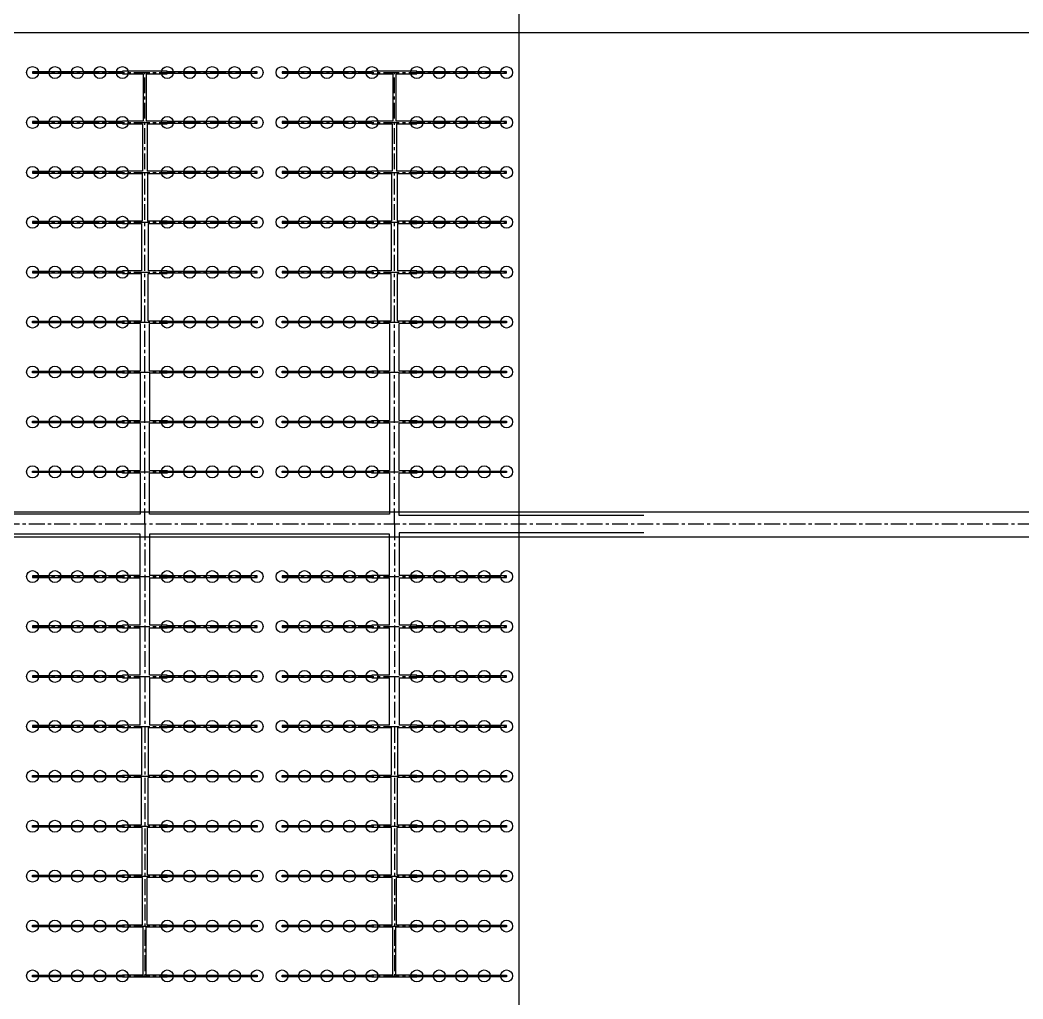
# Model space of a CAD drawing. Header units: millimetres. Extents: x -299291 to 688124, y -407813 to 623474.
# Drawn here: x 231459 to 251554, y 177267 to 196878 of the extents above; entities that cross this region are included whole.
import ezdxf

# ---------------------------------------------------------------- set-up
doc = ezdxf.new("R2010")
doc.units = ezdxf.units.MM
doc.linetypes.add('CENTER', pattern=[50.8, 31.75, -6.35, 6.35, -6.35])
doc.layers.add('轴线', color=6, linetype='CENTER')

msp = doc.modelspace()

# ---------------------------------------------------------------- linework, layer by layer
at = {"color": 2, "ltscale": 10}
msp.add_line((241459.037, 162724.406), (241459.037, 253434.406), dxfattribs=at)
at = {"lineweight": -3, "ltscale": 100}
for p, q in [((186459.037, 196628.406), (266459.037, 196628.406)), ((186459.037, 187027.406), (266459.037, 187027.406)), ((186459.037, 186527.406), (266459.037, 186527.406))]:
    msp.add_line(p, q, dxfattribs=at)
at = {"ltscale": 10}
for p, q in [((231709.037, 195843.406), (231709.037, 195811.406)), ((233509.037, 195843.406), (231709.037, 195843.406)), ((231709.037, 195811.406), (233509.037, 195811.406)), ((234409.037, 195852.406), (233509.037, 195852.406)), ((233509.037, 195852.406), (233509.037, 195843.406)), ((233509.037, 195811.406), (233509.037, 195802.406)), ((233509.037, 195802.406), (233929.037, 195802.406)), ((233929.037, 195802.406), (233929.037, 194852.406)), ((233989.037, 195802.406), (234409.037, 195802.406)), ((233989.037, 195802.406), (233989.037, 194852.406)), ((234409.037, 195843.406), (234409.037, 195852.406)), ((236209.037, 195843.406), (234409.037, 195843.406)), ((234409.037, 195802.406), (234409.037, 195811.406)), ((234409.037, 195811.406), (236209.037, 195811.406)), ((236209.037, 195811.406), (236209.037, 195843.406)), ((236709.037, 195843.406), (236709.037, 195811.406)), ((238509.037, 195843.406), (236709.037, 195843.406)), ((236709.037, 195811.406), (238509.037, 195811.406)), ((239409.037, 195852.406), (238509.037, 195852.406)), ((238509.037, 195852.406), (238509.037, 195843.406)), ((238509.037, 195811.406), (238509.037, 195802.406)), ((238509.037, 195802.406), (238929.037, 195802.406)), ((238929.037, 195802.406), (238929.037, 194852.406)), ((238989.037, 195802.406), (239409.037, 195802.406)), ((238989.037, 195802.406), (238989.037, 194852.406)), ((239409.037, 195843.406), (239409.037, 195852.406)), ((241209.037, 195843.406), (239409.037, 195843.406)), ((239409.037, 195802.406), (239409.037, 195811.406)), ((239409.037, 195811.406), (241209.037, 195811.406)), ((241209.037, 195811.406), (241209.037, 195843.406)), ((231709.037, 194843.406), (231709.037, 194811.406)), ((233509.037, 194843.406), (231709.037, 194843.406)), ((231709.037, 194811.406), (233509.037, 194811.406)), ((233929.037, 194852.406), (233509.037, 194852.406)), ((233509.037, 194852.406), (233509.037, 194843.406)), ((233509.037, 194811.406), (233509.037, 194802.406)), ((233509.037, 194802.406), (233914.037, 194802.406)), ((233914.037, 194802.406), (233914.037, 193852.406)), ((234409.037, 194852.406), (233989.037, 194852.406)), ((234004.037, 194802.406), (234409.037, 194802.406)), ((234004.037, 194802.406), (234004.037, 193852.406)), ((234409.037, 194843.406), (234409.037, 194852.406)), ((236209.037, 194843.406), (234409.037, 194843.406)), ((234409.037, 194802.406), (234409.037, 194811.406)), ((234409.037, 194811.406), (236209.037, 194811.406)), ((236209.037, 194811.406), (236209.037, 194843.406)), ((236709.037, 194843.406), (236709.037, 194811.406)), ((238509.037, 194843.406), (236709.037, 194843.406)), ((236709.037, 194811.406), (238509.037, 194811.406)), ((238929.037, 194852.406), (238509.037, 194852.406)), ((238509.037, 194852.406), (238509.037, 194843.406)), ((238509.037, 194811.406), (238509.037, 194802.406)), ((238509.037, 194802.406), (238914.037, 194802.406)), ((238914.037, 194802.406), (238914.037, 193852.406)), ((239409.037, 194852.406), (238989.037, 194852.406)), ((239004.037, 194802.406), (239409.037, 194802.406)), ((239004.037, 194802.406), (239004.037, 193852.406)), ((239409.037, 194843.406), (239409.037, 194852.406)), ((241209.037, 194843.406), (239409.037, 194843.406)), ((239409.037, 194802.406), (239409.037, 194811.406)), ((239409.037, 194811.406), (241209.037, 194811.406)), ((241209.037, 194811.406), (241209.037, 194843.406)), ((231709.037, 193843.406), (231709.037, 193811.406)), ((233509.037, 193843.406), (231709.037, 193843.406)), ((231709.037, 193811.406), (233509.037, 193811.406)), ((233914.037, 193852.406), (233509.037, 193852.406)), ((233509.037, 193852.406), (233509.037, 193843.406)), ((233509.037, 193811.406), (233509.037, 193802.406)), ((233509.037, 193802.406), (233904.037, 193802.406)), ((233904.037, 193802.406), (233904.037, 192852.406)), ((234409.037, 193852.406), (234004.037, 193852.406)), ((234014.037, 193802.406), (234409.037, 193802.406)), ((234014.037, 193802.406), (234014.037, 192852.406)), ((234409.037, 193843.406), (234409.037, 193852.406)), ((236209.037, 193843.406), (234409.037, 193843.406)), ((234409.037, 193802.406), (234409.037, 193811.406)), ((234409.037, 193811.406), (236209.037, 193811.406)), ((236209.037, 193811.406), (236209.037, 193843.406)), ((236709.037, 193843.406), (236709.037, 193811.406)), ((238509.037, 193843.406), (236709.037, 193843.406)), ((236709.037, 193811.406), (238509.037, 193811.406)), ((238914.037, 193852.406), (238509.037, 193852.406)), ((238509.037, 193852.406), (238509.037, 193843.406)), ((238509.037, 193811.406), (238509.037, 193802.406)), ((238509.037, 193802.406), (238904.037, 193802.406)), ((238904.037, 193802.406), (238904.037, 192852.406)), ((239409.037, 193852.406), (239004.037, 193852.406)), ((239014.037, 193802.406), (239409.037, 193802.406)), ((239014.037, 193802.406), (239014.037, 192852.406)), ((239409.037, 193843.406), (239409.037, 193852.406)), ((241209.037, 193843.406), (239409.037, 193843.406)), ((239409.037, 193802.406), (239409.037, 193811.406)), ((239409.037, 193811.406), (241209.037, 193811.406)), ((241209.037, 193811.406), (241209.037, 193843.406)), ((231709.037, 192843.406), (231709.037, 192811.406)), ((233509.037, 192843.406), (231709.037, 192843.406)), ((231709.037, 192811.406), (233509.037, 192811.406)), ((233904.037, 192852.406), (233509.037, 192852.406)), ((233509.037, 192852.406), (233509.037, 192843.406)), ((233509.037, 192811.406), (233509.037, 192802.406)), ((233509.037, 192802.406), (233894.037, 192802.406)), ((233894.037, 192802.406), (233894.037, 191852.406)), ((234409.037, 192852.406), (234014.037, 192852.406)), ((234024.037, 192802.406), (234409.037, 192802.406)), ((234024.037, 192802.406), (234024.037, 191852.406)), ((234409.037, 192843.406), (234409.037, 192852.406)), ((236209.037, 192843.406), (234409.037, 192843.406)), ((234409.037, 192802.406), (234409.037, 192811.406)), ((234409.037, 192811.406), (236209.037, 192811.406)), ((236209.037, 192811.406), (236209.037, 192843.406)), ((236709.037, 192843.406), (236709.037, 192811.406)), ((238509.037, 192843.406), (236709.037, 192843.406)), ((236709.037, 192811.406), (238509.037, 192811.406)), ((238904.037, 192852.406), (238509.037, 192852.406)), ((238509.037, 192852.406), (238509.037, 192843.406)), ((238509.037, 192811.406), (238509.037, 192802.406)), ((238509.037, 192802.406), (238894.037, 192802.406)), ((238894.037, 192802.406), (238894.037, 191852.406)), ((239409.037, 192852.406), (239014.037, 192852.406)), ((239024.037, 192802.406), (239409.037, 192802.406)), ((239024.037, 192802.406), (239024.037, 191852.406)), ((239409.037, 192843.406), (239409.037, 192852.406)), ((241209.037, 192843.406), (239409.037, 192843.406)), ((239409.037, 192802.406), (239409.037, 192811.406)), ((239409.037, 192811.406), (241209.037, 192811.406)), ((241209.037, 192811.406), (241209.037, 192843.406)), ((231709.037, 191843.406), (231709.037, 191811.406)), ((233509.037, 191843.406), (231709.037, 191843.406)), ((231709.037, 191811.406), (233509.037, 191811.406)), ((233894.037, 191852.406), (233509.037, 191852.406)), ((233509.037, 191852.406), (233509.037, 191843.406)), ((233509.037, 191811.406), (233509.037, 191802.406)), ((233509.037, 191802.406), (233894.037, 191802.406)), ((233894.037, 190852.406), (233894.037, 191802.406)), ((234409.037, 191852.406), (234024.037, 191852.406)), ((234024.037, 191802.406), (234409.037, 191802.406)), ((234024.037, 190852.406), (234024.037, 191802.406)), ((234409.037, 191843.406), (234409.037, 191852.406)), ((236209.037, 191843.406), (234409.037, 191843.406)), ((234409.037, 191802.406), (234409.037, 191811.406)), ((234409.037, 191811.406), (236209.037, 191811.406)), ((236209.037, 191811.406), (236209.037, 191843.406)), ((236709.037, 191843.406), (236709.037, 191811.406)), ((238509.037, 191843.406), (236709.037, 191843.406)), ((236709.037, 191811.406), (238509.037, 191811.406)), ((238894.037, 191852.406), (238509.037, 191852.406)), ((238509.037, 191852.406), (238509.037, 191843.406)), ((238509.037, 191811.406), (238509.037, 191802.406)), ((238509.037, 191802.406), (238894.037, 191802.406)), ((238894.037, 190852.406), (238894.037, 191802.406)), ((239409.037, 191852.406), (239024.037, 191852.406)), ((239024.037, 191802.406), (239409.037, 191802.406)), ((239024.037, 190852.406), (239024.037, 191802.406)), ((239409.037, 191843.406), (239409.037, 191852.406)), ((241209.037, 191843.406), (239409.037, 191843.406)), ((239409.037, 191802.406), (239409.037, 191811.406)), ((239409.037, 191811.406), (241209.037, 191811.406)), ((241209.037, 191811.406), (241209.037, 191843.406)), ((231709.037, 190811.406), (231709.037, 190843.406)), ((231709.037, 190843.406), (233509.037, 190843.406)), ((233509.037, 190811.406), (231709.037, 190811.406)), ((233509.037, 190843.406), (233509.037, 190852.406)), ((233509.037, 190852.406), (233894.037, 190852.406)), ((233509.037, 190802.406), (233509.037, 190811.406)), ((233864.037, 190802.406), (233509.037, 190802.406)), ((233864.037, 190802.406), (233864.037, 189852.406)), ((234024.037, 190852.406), (234409.037, 190852.406)), ((234409.037, 190802.406), (234054.037, 190802.406)), ((234054.037, 189852.406), (234054.037, 190802.406)), ((234409.037, 190852.406), (234409.037, 190843.406)), ((234409.037, 190843.406), (236209.037, 190843.406)), ((236209.037, 190811.406), (234409.037, 190811.406)), ((234409.037, 190811.406), (234409.037, 190802.406)), ((236209.037, 190843.406), (236209.037, 190811.406)), ((236709.037, 190811.406), (236709.037, 190843.406)), ((236709.037, 190843.406), (238509.037, 190843.406)), ((238509.037, 190811.406), (236709.037, 190811.406)), ((238509.037, 190843.406), (238509.037, 190852.406)), ((238509.037, 190852.406), (238894.037, 190852.406)), ((238509.037, 190802.406), (238509.037, 190811.406)), ((238864.037, 190802.406), (238509.037, 190802.406)), ((238864.037, 190802.406), (238864.037, 189852.406)), ((239024.037, 190852.406), (239409.037, 190852.406)), ((239409.037, 190802.406), (239054.037, 190802.406)), ((239054.037, 189852.406), (239054.037, 190802.406)), ((239409.037, 190852.406), (239409.037, 190843.406)), ((239409.037, 190843.406), (241209.037, 190843.406)), ((241209.037, 190811.406), (239409.037, 190811.406)), ((239409.037, 190811.406), (239409.037, 190802.406)), ((241209.037, 190843.406), (241209.037, 190811.406)), ((231709.037, 189811.406), (231709.037, 189843.406)), ((231709.037, 189843.406), (233509.037, 189843.406)), ((233509.037, 189811.406), (231709.037, 189811.406)), ((233509.037, 189843.406), (233509.037, 189852.406)), ((233509.037, 189852.406), (233864.037, 189852.406)), ((233509.037, 189802.406), (233509.037, 189811.406)), ((233864.037, 189802.406), (233509.037, 189802.406)), ((233864.037, 189802.406), (233864.037, 188852.406)), ((234054.037, 189852.406), (234409.037, 189852.406)), ((234409.037, 189802.406), (234054.037, 189802.406)), ((234054.037, 189802.406), (234054.037, 188852.406)), ((234409.037, 189852.406), (234409.037, 189843.406)), ((234409.037, 189843.406), (236209.037, 189843.406)), ((236209.037, 189811.406), (234409.037, 189811.406)), ((234409.037, 189811.406), (234409.037, 189802.406)), ((236209.037, 189843.406), (236209.037, 189811.406)), ((236709.037, 189811.406), (236709.037, 189843.406)), ((236709.037, 189843.406), (238509.037, 189843.406)), ((238509.037, 189811.406), (236709.037, 189811.406)), ((238509.037, 189843.406), (238509.037, 189852.406)), ((238509.037, 189852.406), (238864.037, 189852.406)), ((238509.037, 189802.406), (238509.037, 189811.406)), ((238864.037, 189802.406), (238509.037, 189802.406)), ((238864.037, 189802.406), (238864.037, 188852.406)), ((239054.037, 189852.406), (239409.037, 189852.406)), ((239409.037, 189802.406), (239054.037, 189802.406)), ((239054.037, 188852.406), (239054.037, 189802.406)), ((239409.037, 189852.406), (239409.037, 189843.406)), ((239409.037, 189843.406), (241209.037, 189843.406)), ((241209.037, 189811.406), (239409.037, 189811.406)), ((239409.037, 189811.406), (239409.037, 189802.406)), ((241209.037, 189843.406), (241209.037, 189811.406)), ((231709.037, 188811.406), (231709.037, 188843.406)), ((231709.037, 188843.406), (233509.037, 188843.406)), ((233509.037, 188811.406), (231709.037, 188811.406)), ((233509.037, 188843.406), (233509.037, 188852.406)), ((233509.037, 188852.406), (233864.037, 188852.406)), ((233509.037, 188802.406), (233509.037, 188811.406)), ((233864.037, 188802.406), (233509.037, 188802.406)), ((233864.037, 188802.406), (233864.037, 187852.406)), ((234054.037, 188852.406), (234409.037, 188852.406)), ((234409.037, 188802.406), (234054.037, 188802.406)), ((234054.037, 187852.406), (234054.037, 188802.406)), ((234409.037, 188852.406), (234409.037, 188843.406)), ((234409.037, 188843.406), (236209.037, 188843.406)), ((236209.037, 188811.406), (234409.037, 188811.406)), ((234409.037, 188811.406), (234409.037, 188802.406)), ((236209.037, 188843.406), (236209.037, 188811.406)), ((236709.037, 188811.406), (236709.037, 188843.406)), ((236709.037, 188843.406), (238509.037, 188843.406)), ((238509.037, 188811.406), (236709.037, 188811.406)), ((238509.037, 188843.406), (238509.037, 188852.406)), ((238509.037, 188852.406), (238864.037, 188852.406)), ((238509.037, 188802.406), (238509.037, 188811.406)), ((238864.037, 188802.406), (238509.037, 188802.406)), ((238864.037, 188802.406), (238864.037, 187852.406)), ((239054.037, 188852.406), (239409.037, 188852.406)), ((239409.037, 188802.406), (239054.037, 188802.406)), ((239054.037, 187852.406), (239054.037, 188802.406)), ((239409.037, 188852.406), (239409.037, 188843.406)), ((239409.037, 188843.406), (241209.037, 188843.406)), ((241209.037, 188811.406), (239409.037, 188811.406)), ((239409.037, 188811.406), (239409.037, 188802.406)), ((241209.037, 188843.406), (241209.037, 188811.406)), ((231709.037, 187811.406), (231709.037, 187843.406)), ((231709.037, 187843.406), (233509.037, 187843.406)), ((233509.037, 187811.406), (231709.037, 187811.406)), ((233509.037, 187843.406), (233509.037, 187852.406)), ((233509.037, 187852.406), (233864.037, 187852.406)), ((233509.037, 187802.406), (233509.037, 187811.406)), ((233864.037, 187802.406), (233509.037, 187802.406)), ((233864.037, 187802.406), (233864.037, 186977.406)), ((234054.037, 187852.406), (234409.037, 187852.406)), ((234409.037, 187802.406), (234054.037, 187802.406)), ((234054.037, 186977.406), (234054.037, 187802.406)), ((234409.037, 187852.406), (234409.037, 187843.406)), ((234409.037, 187843.406), (236209.037, 187843.406)), ((236209.037, 187811.406), (234409.037, 187811.406)), ((234409.037, 187811.406), (234409.037, 187802.406)), ((236209.037, 187843.406), (236209.037, 187811.406)), ((236709.037, 187811.406), (236709.037, 187843.406)), ((236709.037, 187843.406), (238509.037, 187843.406)), ((238509.037, 187811.406), (236709.037, 187811.406)), ((238509.037, 187843.406), (238509.037, 187852.406)), ((238509.037, 187852.406), (238864.037, 187852.406)), ((238509.037, 187802.406), (238509.037, 187811.406)), ((238864.037, 187802.406), (238509.037, 187802.406)), ((238864.037, 187802.406), (238864.037, 186977.406)), ((239054.037, 187852.406), (239409.037, 187852.406)), ((239409.037, 187802.406), (239054.037, 187802.406)), ((239054.037, 186952.406), (239054.037, 187802.406)), ((239409.037, 187852.406), (239409.037, 187843.406)), ((239409.037, 187843.406), (241209.037, 187843.406)), ((241209.037, 187811.406), (239409.037, 187811.406)), ((239409.037, 187811.406), (239409.037, 187802.406)), ((241209.037, 187843.406), (241209.037, 187811.406)), ((233864.037, 186977.406), (229054.037, 186977.406)), ((238864.037, 186977.406), (234054.037, 186977.406)), ((243959.037, 186952.406), (239054.037, 186952.406)), ((233864.037, 186577.406), (229054.037, 186577.406)), ((233864.037, 185752.406), (233864.037, 186577.406)), ((234054.037, 186577.406), (234054.037, 185752.406)), ((238864.037, 186577.406), (234054.037, 186577.406)), ((238864.037, 185752.406), (238864.037, 186577.406)), ((239054.037, 186602.406), (239054.037, 185752.406)), ((243959.037, 186602.406), (239054.037, 186602.406)), ((231709.037, 185743.406), (231709.037, 185711.406)), ((233509.037, 185743.406), (231709.037, 185743.406)), ((231709.037, 185711.406), (233509.037, 185711.406)), ((233864.037, 185752.406), (233509.037, 185752.406)), ((233509.037, 185752.406), (233509.037, 185743.406)), ((233509.037, 185711.406), (233509.037, 185702.406)), ((233509.037, 185702.406), (233864.037, 185702.406)), ((233864.037, 184752.406), (233864.037, 185702.406)), ((234409.037, 185752.406), (234054.037, 185752.406)), ((234054.037, 185702.406), (234409.037, 185702.406)), ((234054.037, 185702.406), (234054.037, 184752.406)), ((234409.037, 185743.406), (234409.037, 185752.406)), ((236209.037, 185743.406), (234409.037, 185743.406)), ((234409.037, 185702.406), (234409.037, 185711.406)), ((234409.037, 185711.406), (236209.037, 185711.406)), ((236209.037, 185711.406), (236209.037, 185743.406)), ((236709.037, 185743.406), (236709.037, 185711.406)), ((238509.037, 185743.406), (236709.037, 185743.406)), ((236709.037, 185711.406), (238509.037, 185711.406)), ((238864.037, 185752.406), (238509.037, 185752.406)), ((238509.037, 185752.406), (238509.037, 185743.406)), ((238509.037, 185711.406), (238509.037, 185702.406)), ((238509.037, 185702.406), (238864.037, 185702.406)), ((238864.037, 184752.406), (238864.037, 185702.406)), ((239409.037, 185752.406), (239054.037, 185752.406)), ((239054.037, 185702.406), (239409.037, 185702.406)), ((239054.037, 185702.406), (239054.037, 184752.406)), ((239409.037, 185743.406), (239409.037, 185752.406)), ((241209.037, 185743.406), (239409.037, 185743.406)), ((239409.037, 185702.406), (239409.037, 185711.406)), ((239409.037, 185711.406), (241209.037, 185711.406)), ((241209.037, 185711.406), (241209.037, 185743.406)), ((231709.037, 184743.406), (231709.037, 184711.406)), ((233509.037, 184743.406), (231709.037, 184743.406)), ((231709.037, 184711.406), (233509.037, 184711.406)), ((233864.037, 184752.406), (233509.037, 184752.406)), ((233509.037, 184752.406), (233509.037, 184743.406)), ((233509.037, 184711.406), (233509.037, 184702.406)), ((233509.037, 184702.406), (233864.037, 184702.406)), ((233864.037, 183752.406), (233864.037, 184702.406)), ((234409.037, 184752.406), (234054.037, 184752.406)), ((234054.037, 184702.406), (234409.037, 184702.406)), ((234054.037, 183752.406), (234054.037, 184702.406)), ((234409.037, 184743.406), (234409.037, 184752.406)), ((236209.037, 184743.406), (234409.037, 184743.406)), ((234409.037, 184702.406), (234409.037, 184711.406)), ((234409.037, 184711.406), (236209.037, 184711.406)), ((236209.037, 184711.406), (236209.037, 184743.406)), ((236709.037, 184743.406), (236709.037, 184711.406)), ((238509.037, 184743.406), (236709.037, 184743.406)), ((236709.037, 184711.406), (238509.037, 184711.406)), ((238864.037, 184752.406), (238509.037, 184752.406)), ((238509.037, 184752.406), (238509.037, 184743.406)), ((238509.037, 184711.406), (238509.037, 184702.406)), ((238509.037, 184702.406), (238864.037, 184702.406)), ((238864.037, 183752.406), (238864.037, 184702.406)), ((239409.037, 184752.406), (239054.037, 184752.406)), ((239054.037, 184702.406), (239409.037, 184702.406)), ((239054.037, 184702.406), (239054.037, 183752.406)), ((239409.037, 184743.406), (239409.037, 184752.406)), ((241209.037, 184743.406), (239409.037, 184743.406)), ((239409.037, 184702.406), (239409.037, 184711.406)), ((239409.037, 184711.406), (241209.037, 184711.406)), ((241209.037, 184711.406), (241209.037, 184743.406)), ((231709.037, 183743.406), (231709.037, 183711.406)), ((233509.037, 183743.406), (231709.037, 183743.406)), ((231709.037, 183711.406), (233509.037, 183711.406)), ((233864.037, 183752.406), (233509.037, 183752.406)), ((233509.037, 183752.406), (233509.037, 183743.406)), ((233509.037, 183711.406), (233509.037, 183702.406)), ((233509.037, 183702.406), (233864.037, 183702.406)), ((233864.037, 182752.406), (233864.037, 183702.406)), ((234409.037, 183752.406), (234054.037, 183752.406)), ((234054.037, 183702.406), (234409.037, 183702.406)), ((234054.037, 183702.406), (234054.037, 182752.406)), ((234409.037, 183743.406), (234409.037, 183752.406)), ((236209.037, 183743.406), (234409.037, 183743.406)), ((234409.037, 183702.406), (234409.037, 183711.406)), ((234409.037, 183711.406), (236209.037, 183711.406)), ((236209.037, 183711.406), (236209.037, 183743.406)), ((236709.037, 183743.406), (236709.037, 183711.406)), ((238509.037, 183743.406), (236709.037, 183743.406)), ((236709.037, 183711.406), (238509.037, 183711.406)), ((238864.037, 183752.406), (238509.037, 183752.406)), ((238509.037, 183752.406), (238509.037, 183743.406)), ((238509.037, 183711.406), (238509.037, 183702.406)), ((238509.037, 183702.406), (238864.037, 183702.406)), ((238864.037, 182752.406), (238864.037, 183702.406)), ((239409.037, 183752.406), (239054.037, 183752.406)), ((239054.037, 183702.406), (239409.037, 183702.406)), ((239054.037, 183702.406), (239054.037, 182752.406)), ((239409.037, 183743.406), (239409.037, 183752.406)), ((241209.037, 183743.406), (239409.037, 183743.406)), ((239409.037, 183702.406), (239409.037, 183711.406)), ((239409.037, 183711.406), (241209.037, 183711.406)), ((241209.037, 183711.406), (241209.037, 183743.406)), ((231709.037, 182743.406), (231709.037, 182711.406)), ((233509.037, 182743.406), (231709.037, 182743.406)), ((231709.037, 182711.406), (233509.037, 182711.406)), ((233864.037, 182752.406), (233509.037, 182752.406)), ((233509.037, 182752.406), (233509.037, 182743.406)), ((233509.037, 182711.406), (233509.037, 182702.406)), ((233509.037, 182702.406), (233894.037, 182702.406)), ((233894.037, 182702.406), (233894.037, 181752.406)), ((234024.037, 182702.406), (234409.037, 182702.406)), ((234024.037, 182702.406), (234024.037, 181752.406)), ((234409.037, 182752.406), (234054.037, 182752.406)), ((234409.037, 182743.406), (234409.037, 182752.406)), ((236209.037, 182743.406), (234409.037, 182743.406)), ((234409.037, 182702.406), (234409.037, 182711.406)), ((234409.037, 182711.406), (236209.037, 182711.406)), ((236209.037, 182711.406), (236209.037, 182743.406)), ((236709.037, 182743.406), (236709.037, 182711.406)), ((238509.037, 182743.406), (236709.037, 182743.406)), ((236709.037, 182711.406), (238509.037, 182711.406)), ((238864.037, 182752.406), (238509.037, 182752.406)), ((238509.037, 182752.406), (238509.037, 182743.406)), ((238509.037, 182711.406), (238509.037, 182702.406)), ((238509.037, 182702.406), (238894.037, 182702.406)), ((238894.037, 182702.406), (238894.037, 181752.406)), ((239024.037, 182702.406), (239409.037, 182702.406)), ((239024.037, 182702.406), (239024.037, 181752.406)), ((239409.037, 182752.406), (239054.037, 182752.406)), ((239409.037, 182743.406), (239409.037, 182752.406)), ((241209.037, 182743.406), (239409.037, 182743.406)), ((239409.037, 182702.406), (239409.037, 182711.406)), ((239409.037, 182711.406), (241209.037, 182711.406)), ((241209.037, 182711.406), (241209.037, 182743.406)), ((231709.037, 181711.406), (231709.037, 181743.406)), ((231709.037, 181743.406), (233509.037, 181743.406)), ((233509.037, 181711.406), (231709.037, 181711.406)), ((233509.037, 181743.406), (233509.037, 181752.406)), ((233509.037, 181752.406), (233894.037, 181752.406)), ((233509.037, 181702.406), (233509.037, 181711.406)), ((233894.037, 181702.406), (233509.037, 181702.406)), ((233894.037, 180752.406), (233894.037, 181702.406)), ((234024.037, 181752.406), (234409.037, 181752.406)), ((234409.037, 181702.406), (234024.037, 181702.406)), ((234024.037, 180752.406), (234024.037, 181702.406)), ((234409.037, 181752.406), (234409.037, 181743.406)), ((234409.037, 181743.406), (236209.037, 181743.406)), ((236209.037, 181711.406), (234409.037, 181711.406)), ((234409.037, 181711.406), (234409.037, 181702.406)), ((236209.037, 181743.406), (236209.037, 181711.406)), ((236709.037, 181711.406), (236709.037, 181743.406)), ((236709.037, 181743.406), (238509.037, 181743.406)), ((238509.037, 181711.406), (236709.037, 181711.406)), ((238509.037, 181743.406), (238509.037, 181752.406)), ((238509.037, 181752.406), (238894.037, 181752.406)), ((238509.037, 181702.406), (238509.037, 181711.406)), ((238894.037, 181702.406), (238509.037, 181702.406)), ((238894.037, 180752.406), (238894.037, 181702.406)), ((239024.037, 181752.406), (239409.037, 181752.406)), ((239409.037, 181702.406), (239024.037, 181702.406)), ((239024.037, 180752.406), (239024.037, 181702.406)), ((239409.037, 181752.406), (239409.037, 181743.406)), ((239409.037, 181743.406), (241209.037, 181743.406)), ((241209.037, 181711.406), (239409.037, 181711.406)), ((239409.037, 181711.406), (239409.037, 181702.406)), ((241209.037, 181743.406), (241209.037, 181711.406)), ((231709.037, 180711.406), (231709.037, 180743.406)), ((231709.037, 180743.406), (233509.037, 180743.406)), ((233509.037, 180711.406), (231709.037, 180711.406)), ((233509.037, 180743.406), (233509.037, 180752.406)), ((233509.037, 180752.406), (233894.037, 180752.406)), ((233509.037, 180702.406), (233509.037, 180711.406)), ((233904.037, 180702.406), (233509.037, 180702.406)), ((233904.037, 179752.406), (233904.037, 180702.406)), ((234409.037, 180702.406), (234014.037, 180702.406)), ((234014.037, 179752.406), (234014.037, 180702.406)), ((234024.037, 180752.406), (234409.037, 180752.406)), ((234409.037, 180752.406), (234409.037, 180743.406)), ((234409.037, 180743.406), (236209.037, 180743.406)), ((236209.037, 180711.406), (234409.037, 180711.406)), ((234409.037, 180711.406), (234409.037, 180702.406)), ((236209.037, 180743.406), (236209.037, 180711.406)), ((236709.037, 180711.406), (236709.037, 180743.406)), ((236709.037, 180743.406), (238509.037, 180743.406)), ((238509.037, 180711.406), (236709.037, 180711.406)), ((238509.037, 180743.406), (238509.037, 180752.406)), ((238509.037, 180752.406), (238894.037, 180752.406)), ((238509.037, 180702.406), (238509.037, 180711.406)), ((238904.037, 180702.406), (238509.037, 180702.406)), ((238904.037, 179752.406), (238904.037, 180702.406)), ((239409.037, 180702.406), (239014.037, 180702.406)), ((239014.037, 179752.406), (239014.037, 180702.406)), ((239024.037, 180752.406), (239409.037, 180752.406)), ((239409.037, 180752.406), (239409.037, 180743.406)), ((239409.037, 180743.406), (241209.037, 180743.406)), ((241209.037, 180711.406), (239409.037, 180711.406)), ((239409.037, 180711.406), (239409.037, 180702.406)), ((241209.037, 180743.406), (241209.037, 180711.406)), ((231709.037, 179711.406), (231709.037, 179743.406)), ((231709.037, 179743.406), (233509.037, 179743.406)), ((233509.037, 179711.406), (231709.037, 179711.406)), ((233509.037, 179743.406), (233509.037, 179752.406)), ((233509.037, 179752.406), (233904.037, 179752.406)), ((233509.037, 179702.406), (233509.037, 179711.406)), ((233914.037, 179702.406), (233509.037, 179702.406)), ((233914.037, 178752.406), (233914.037, 179702.406)), ((234409.037, 179702.406), (234004.037, 179702.406)), ((234004.037, 178752.406), (234004.037, 179702.406)), ((234014.037, 179752.406), (234409.037, 179752.406)), ((234409.037, 179752.406), (234409.037, 179743.406)), ((234409.037, 179743.406), (236209.037, 179743.406)), ((236209.037, 179711.406), (234409.037, 179711.406)), ((234409.037, 179711.406), (234409.037, 179702.406)), ((236209.037, 179743.406), (236209.037, 179711.406)), ((236709.037, 179711.406), (236709.037, 179743.406)), ((236709.037, 179743.406), (238509.037, 179743.406)), ((238509.037, 179711.406), (236709.037, 179711.406)), ((238509.037, 179743.406), (238509.037, 179752.406)), ((238509.037, 179752.406), (238904.037, 179752.406)), ((238509.037, 179702.406), (238509.037, 179711.406)), ((238914.037, 179702.406), (238509.037, 179702.406)), ((238914.037, 178752.406), (238914.037, 179702.406)), ((239409.037, 179702.406), (239004.037, 179702.406)), ((239004.037, 178752.406), (239004.037, 179702.406)), ((239014.037, 179752.406), (239409.037, 179752.406)), ((239409.037, 179752.406), (239409.037, 179743.406)), ((239409.037, 179743.406), (241209.037, 179743.406)), ((241209.037, 179711.406), (239409.037, 179711.406)), ((239409.037, 179711.406), (239409.037, 179702.406)), ((241209.037, 179743.406), (241209.037, 179711.406)), ((231709.037, 178711.406), (231709.037, 178743.406)), ((231709.037, 178743.406), (233509.037, 178743.406)), ((233509.037, 178711.406), (231709.037, 178711.406)), ((233509.037, 178743.406), (233509.037, 178752.406)), ((233509.037, 178752.406), (233914.037, 178752.406)), ((233509.037, 178702.406), (233509.037, 178711.406)), ((233929.037, 178702.406), (233509.037, 178702.406)), ((233929.037, 177752.406), (233929.037, 178702.406)), ((233989.037, 177752.406), (233989.037, 178702.406)), ((234409.037, 178702.406), (233989.037, 178702.406)), ((234004.037, 178752.406), (234409.037, 178752.406)), ((234409.037, 178752.406), (234409.037, 178743.406)), ((234409.037, 178743.406), (236209.037, 178743.406)), ((236209.037, 178711.406), (234409.037, 178711.406)), ((234409.037, 178711.406), (234409.037, 178702.406)), ((236209.037, 178743.406), (236209.037, 178711.406)), ((236709.037, 178711.406), (236709.037, 178743.406)), ((236709.037, 178743.406), (238509.037, 178743.406)), ((238509.037, 178711.406), (236709.037, 178711.406)), ((238509.037, 178743.406), (238509.037, 178752.406)), ((238509.037, 178752.406), (238914.037, 178752.406)), ((238509.037, 178702.406), (238509.037, 178711.406)), ((238929.037, 178702.406), (238509.037, 178702.406)), ((238929.037, 177752.406), (238929.037, 178702.406)), ((238989.037, 177752.406), (238989.037, 178702.406)), ((239409.037, 178702.406), (238989.037, 178702.406)), ((239004.037, 178752.406), (239409.037, 178752.406)), ((239409.037, 178752.406), (239409.037, 178743.406)), ((239409.037, 178743.406), (241209.037, 178743.406)), ((241209.037, 178711.406), (239409.037, 178711.406)), ((239409.037, 178711.406), (239409.037, 178702.406)), ((241209.037, 178743.406), (241209.037, 178711.406)), ((231709.037, 177711.406), (231709.037, 177743.406)), ((231709.037, 177743.406), (233509.037, 177743.406)), ((233509.037, 177711.406), (231709.037, 177711.406)), ((233509.037, 177743.406), (233509.037, 177752.406)), ((233509.037, 177752.406), (233929.037, 177752.406)), ((233509.037, 177702.406), (233509.037, 177711.406)), ((234409.037, 177702.406), (233509.037, 177702.406)), ((233989.037, 177752.406), (234409.037, 177752.406)), ((234409.037, 177752.406), (234409.037, 177743.406)), ((234409.037, 177743.406), (236209.037, 177743.406)), ((236209.037, 177711.406), (234409.037, 177711.406)), ((234409.037, 177711.406), (234409.037, 177702.406)), ((236209.037, 177743.406), (236209.037, 177711.406)), ((236709.037, 177711.406), (236709.037, 177743.406)), ((236709.037, 177743.406), (238509.037, 177743.406)), ((238509.037, 177711.406), (236709.037, 177711.406)), ((238509.037, 177743.406), (238509.037, 177752.406)), ((238509.037, 177752.406), (238929.037, 177752.406)), ((238509.037, 177702.406), (238509.037, 177711.406)), ((239409.037, 177702.406), (238509.037, 177702.406)), ((238989.037, 177752.406), (239409.037, 177752.406)), ((239409.037, 177752.406), (239409.037, 177743.406)), ((239409.037, 177743.406), (241209.037, 177743.406)), ((241209.037, 177711.406), (239409.037, 177711.406)), ((239409.037, 177711.406), (239409.037, 177702.406)), ((241209.037, 177743.406), (241209.037, 177711.406))]:
    msp.add_line(p, q, dxfattribs=at)
for centre in [(231709.037, 195827.406), (232159.037, 195827.406), (232609.037, 195827.406), (233059.037, 195827.406), (233509.037, 195827.406), (234409.037, 195827.406), (234859.037, 195827.406), (235309.037, 195827.406), (235759.037, 195827.406), (236209.037, 195827.406), (236709.037, 195827.406), (237159.037, 195827.406), (237609.037, 195827.406), (238059.037, 195827.406), (238509.037, 195827.406), (239409.037, 195827.406), (239859.037, 195827.406), (240309.037, 195827.406), (240759.037, 195827.406), (241209.037, 195827.406), (231709.037, 194827.406), (232159.037, 194827.406), (232609.037, 194827.406), (233059.037, 194827.406), (233509.037, 194827.406), (234409.037, 194827.406), (234859.037, 194827.406), (235309.037, 194827.406), (235759.037, 194827.406), (236209.037, 194827.406), (236709.037, 194827.406), (237159.037, 194827.406), (237609.037, 194827.406), (238059.037, 194827.406), (238509.037, 194827.406), (239409.037, 194827.406), (239859.037, 194827.406), (240309.037, 194827.406), (240759.037, 194827.406), (241209.037, 194827.406), (231709.037, 193827.406), (232159.037, 193827.406), (232609.037, 193827.406), (233059.037, 193827.406), (233509.037, 193827.406), (234409.037, 193827.406), (234859.037, 193827.406), (235309.037, 193827.406), (235759.037, 193827.406), (236209.037, 193827.406), (236709.037, 193827.406), (237159.037, 193827.406), (237609.037, 193827.406), (238059.037, 193827.406), (238509.037, 193827.406), (239409.037, 193827.406), (239859.037, 193827.406), (240309.037, 193827.406), (240759.037, 193827.406), (241209.037, 193827.406), (231709.037, 192827.406), (232159.037, 192827.406), (232609.037, 192827.406), (233059.037, 192827.406), (233509.037, 192827.406), (234409.037, 192827.406), (234859.037, 192827.406), (235309.037, 192827.406), (235759.037, 192827.406), (236209.037, 192827.406), (236709.037, 192827.406), (237159.037, 192827.406), (237609.037, 192827.406), (238059.037, 192827.406), (238509.037, 192827.406), (239409.037, 192827.406), (239859.037, 192827.406), (240309.037, 192827.406), (240759.037, 192827.406), (241209.037, 192827.406), (231709.037, 191827.406), (232159.037, 191827.406), (232609.037, 191827.406), (233059.037, 191827.406), (233509.037, 191827.406), (234409.037, 191827.406), (234859.037, 191827.406), (235309.037, 191827.406), (235759.037, 191827.406), (236209.037, 191827.406), (236709.037, 191827.406), (237159.037, 191827.406), (237609.037, 191827.406), (238059.037, 191827.406), (238509.037, 191827.406), (239409.037, 191827.406), (239859.037, 191827.406), (240309.037, 191827.406), (240759.037, 191827.406), (241209.037, 191827.406), (231709.037, 190827.406), (232159.037, 190827.406), (232609.037, 190827.406), (233059.037, 190827.406), (233509.037, 190827.406), (234409.037, 190827.406), (234859.037, 190827.406), (235309.037, 190827.406), (235759.037, 190827.406), (236209.037, 190827.406), (236709.037, 190827.406), (237159.037, 190827.406), (237609.037, 190827.406), (238059.037, 190827.406), (238509.037, 190827.406), (239409.037, 190827.406), (239859.037, 190827.406), (240309.037, 190827.406), (240759.037, 190827.406), (241209.037, 190827.406), (231709.037, 189827.406), (232159.037, 189827.406), (232609.037, 189827.406), (233059.037, 189827.406), (233509.037, 189827.406), (234409.037, 189827.406), (234859.037, 189827.406), (235309.037, 189827.406), (235759.037, 189827.406), (236209.037, 189827.406), (236709.037, 189827.406), (237159.037, 189827.406), (237609.037, 189827.406), (238059.037, 189827.406), (238509.037, 189827.406), (239409.037, 189827.406), (239859.037, 189827.406), (240309.037, 189827.406), (240759.037, 189827.406), (241209.037, 189827.406), (231709.037, 188827.406), (232159.037, 188827.406), (232609.037, 188827.406), (233059.037, 188827.406), (233509.037, 188827.406), (234409.037, 188827.406), (234859.037, 188827.406), (235309.037, 188827.406), (235759.037, 188827.406), (236209.037, 188827.406), (236709.037, 188827.406), (237159.037, 188827.406), (237609.037, 188827.406), (238059.037, 188827.406), (238509.037, 188827.406), (239409.037, 188827.406), (239859.037, 188827.406), (240309.037, 188827.406), (240759.037, 188827.406), (241209.037, 188827.406), (231709.037, 187827.406), (232159.037, 187827.406), (232609.037, 187827.406), (233059.037, 187827.406), (233509.037, 187827.406), (234409.037, 187827.406), (234859.037, 187827.406), (235309.037, 187827.406), (235759.037, 187827.406), (236209.037, 187827.406), (236709.037, 187827.406), (237159.037, 187827.406), (237609.037, 187827.406), (238059.037, 187827.406), (238509.037, 187827.406), (239409.037, 187827.406), (239859.037, 187827.406), (240309.037, 187827.406), (240759.037, 187827.406), (241209.037, 187827.406), (231709.037, 185727.406), (232159.037, 185727.406), (232609.037, 185727.406), (233059.037, 185727.406), (233509.037, 185727.406), (234409.037, 185727.406), (234859.037, 185727.406), (235309.037, 185727.406), (235759.037, 185727.406), (236209.037, 185727.406), (236709.037, 185727.406), (237159.037, 185727.406), (237609.037, 185727.406), (238059.037, 185727.406), (238509.037, 185727.406), (239409.037, 185727.406), (239859.037, 185727.406), (240309.037, 185727.406), (240759.037, 185727.406), (241209.037, 185727.406), (231709.037, 184727.406), (232159.037, 184727.406), (232609.037, 184727.406), (233059.037, 184727.406), (233509.037, 184727.406), (234409.037, 184727.406), (234859.037, 184727.406), (235309.037, 184727.406), (235759.037, 184727.406), (236209.037, 184727.406), (236709.037, 184727.406), (237159.037, 184727.406), (237609.037, 184727.406), (238059.037, 184727.406), (238509.037, 184727.406), (239409.037, 184727.406), (239859.037, 184727.406), (240309.037, 184727.406), (240759.037, 184727.406), (241209.037, 184727.406), (231709.037, 183727.406), (232159.037, 183727.406), (232609.037, 183727.406), (233059.037, 183727.406), (233509.037, 183727.406), (234409.037, 183727.406), (234859.037, 183727.406), (235309.037, 183727.406), (235759.037, 183727.406), (236209.037, 183727.406), (236709.037, 183727.406), (237159.037, 183727.406), (237609.037, 183727.406), (238059.037, 183727.406), (238509.037, 183727.406), (239409.037, 183727.406), (239859.037, 183727.406), (240309.037, 183727.406), (240759.037, 183727.406), (241209.037, 183727.406), (231709.037, 182727.406), (232159.037, 182727.406), (232609.037, 182727.406), (233059.037, 182727.406), (233509.037, 182727.406), (234409.037, 182727.406), (234859.037, 182727.406), (235309.037, 182727.406), (235759.037, 182727.406), (236209.037, 182727.406), (236709.037, 182727.406), (237159.037, 182727.406), (237609.037, 182727.406), (238059.037, 182727.406), (238509.037, 182727.406), (239409.037, 182727.406), (239859.037, 182727.406), (240309.037, 182727.406), (240759.037, 182727.406), (241209.037, 182727.406), (231709.037, 181727.406), (232159.037, 181727.406), (232609.037, 181727.406), (233059.037, 181727.406), (233509.037, 181727.406), (234409.037, 181727.406), (234859.037, 181727.406), (235309.037, 181727.406), (235759.037, 181727.406), (236209.037, 181727.406), (236709.037, 181727.406), (237159.037, 181727.406), (237609.037, 181727.406), (238059.037, 181727.406), (238509.037, 181727.406), (239409.037, 181727.406), (239859.037, 181727.406), (240309.037, 181727.406), (240759.037, 181727.406), (241209.037, 181727.406), (231709.037, 180727.406), (232159.037, 180727.406), (232609.037, 180727.406), (233059.037, 180727.406), (233509.037, 180727.406), (234409.037, 180727.406), (234859.037, 180727.406), (235309.037, 180727.406), (235759.037, 180727.406), (236209.037, 180727.406), (236709.037, 180727.406), (237159.037, 180727.406), (237609.037, 180727.406), (238059.037, 180727.406), (238509.037, 180727.406), (239409.037, 180727.406), (239859.037, 180727.406), (240309.037, 180727.406), (240759.037, 180727.406), (241209.037, 180727.406), (231709.037, 179727.406), (232159.037, 179727.406), (232609.037, 179727.406), (233059.037, 179727.406), (233509.037, 179727.406), (234409.037, 179727.406), (234859.037, 179727.406), (235309.037, 179727.406), (235759.037, 179727.406), (236209.037, 179727.406), (236709.037, 179727.406), (237159.037, 179727.406), (237609.037, 179727.406), (238059.037, 179727.406), (238509.037, 179727.406), (239409.037, 179727.406), (239859.037, 179727.406), (240309.037, 179727.406), (240759.037, 179727.406), (241209.037, 179727.406), (231709.037, 178727.406), (232159.037, 178727.406), (232609.037, 178727.406), (233059.037, 178727.406), (233509.037, 178727.406), (234409.037, 178727.406), (234859.037, 178727.406), (235309.037, 178727.406), (235759.037, 178727.406), (236209.037, 178727.406), (236709.037, 178727.406), (237159.037, 178727.406), (237609.037, 178727.406), (238059.037, 178727.406), (238509.037, 178727.406), (239409.037, 178727.406), (239859.037, 178727.406), (240309.037, 178727.406), (240759.037, 178727.406), (241209.037, 178727.406), (231709.037, 177727.406), (232159.037, 177727.406), (232609.037, 177727.406), (233059.037, 177727.406), (233509.037, 177727.406), (234409.037, 177727.406), (234859.037, 177727.406), (235309.037, 177727.406), (235759.037, 177727.406), (236209.037, 177727.406), (236709.037, 177727.406), (237159.037, 177727.406), (237609.037, 177727.406), (238059.037, 177727.406), (238509.037, 177727.406), (239409.037, 177727.406), (239859.037, 177727.406), (240309.037, 177727.406), (240759.037, 177727.406), (241209.037, 177727.406)]:
    msp.add_circle(centre, 120, dxfattribs=at)
at = {"layer": '轴线', "ltscale": 10}
for p, q in [((231709.037, 195827.406), (236209.037, 195827.406)), ((233959.037, 186777.406), (233959.037, 195827.406)), ((236709.037, 195827.406), (241209.037, 195827.406)), ((238959.037, 186777.406), (238959.037, 195827.406)), ((231709.037, 194827.406), (236209.037, 194827.406)), ((231709.037, 194827.406), (236209.037, 194827.406)), ((236709.037, 194827.406), (241209.037, 194827.406)), ((236709.037, 194827.406), (241209.037, 194827.406)), ((231709.037, 193827.406), (236209.037, 193827.406)), ((231709.037, 193827.406), (236209.037, 193827.406)), ((236709.037, 193827.406), (241209.037, 193827.406)), ((236709.037, 193827.406), (241209.037, 193827.406)), ((231709.037, 192827.406), (236209.037, 192827.406)), ((231709.037, 192827.406), (236209.037, 192827.406)), ((236709.037, 192827.406), (241209.037, 192827.406)), ((236709.037, 192827.406), (241209.037, 192827.406)), ((231709.037, 191827.406), (236209.037, 191827.406)), ((231709.037, 191827.406), (236209.037, 191827.406)), ((236709.037, 191827.406), (241209.037, 191827.406)), ((236709.037, 191827.406), (241209.037, 191827.406)), ((231709.037, 190827.406), (236209.037, 190827.406)), ((231709.037, 190827.406), (236209.037, 190827.406)), ((236709.037, 190827.406), (241209.037, 190827.406)), ((236709.037, 190827.406), (241209.037, 190827.406)), ((231709.037, 189827.406), (236209.037, 189827.406)), ((231709.037, 189827.406), (236209.037, 189827.406)), ((236709.037, 189827.406), (241209.037, 189827.406)), ((236709.037, 189827.406), (241209.037, 189827.406)), ((231709.037, 188827.406), (236209.037, 188827.406)), ((231709.037, 188827.406), (236209.037, 188827.406)), ((236709.037, 188827.406), (241209.037, 188827.406)), ((236709.037, 188827.406), (241209.037, 188827.406)), ((231709.037, 187827.406), (236209.037, 187827.406)), ((236709.037, 187827.406), (241209.037, 187827.406)), ((263959.037, 186777.406), (182909.037, 186777.406)), ((233959.037, 186777.406), (233959.037, 177727.406)), ((238959.037, 186777.406), (238959.037, 177727.406)), ((231709.037, 185727.406), (236209.037, 185727.406)), ((236709.037, 185727.406), (241209.037, 185727.406)), ((231709.037, 184727.406), (236209.037, 184727.406)), ((231709.037, 184727.406), (236209.037, 184727.406)), ((236709.037, 184727.406), (241209.037, 184727.406)), ((236709.037, 184727.406), (241209.037, 184727.406)), ((231709.037, 183727.406), (236209.037, 183727.406)), ((231709.037, 183727.406), (236209.037, 183727.406)), ((236709.037, 183727.406), (241209.037, 183727.406)), ((236709.037, 183727.406), (241209.037, 183727.406)), ((231709.037, 182727.406), (236209.037, 182727.406)), ((231709.037, 182727.406), (236209.037, 182727.406)), ((236709.037, 182727.406), (241209.037, 182727.406)), ((236709.037, 182727.406), (241209.037, 182727.406)), ((231709.037, 181727.406), (236209.037, 181727.406)), ((231709.037, 181727.406), (236209.037, 181727.406)), ((236709.037, 181727.406), (241209.037, 181727.406)), ((236709.037, 181727.406), (241209.037, 181727.406)), ((231709.037, 180727.406), (236209.037, 180727.406)), ((231709.037, 180727.406), (236209.037, 180727.406)), ((236709.037, 180727.406), (241209.037, 180727.406)), ((236709.037, 180727.406), (241209.037, 180727.406)), ((231709.037, 179727.406), (236209.037, 179727.406)), ((231709.037, 179727.406), (236209.037, 179727.406)), ((236709.037, 179727.406), (241209.037, 179727.406)), ((236709.037, 179727.406), (241209.037, 179727.406)), ((231709.037, 178727.406), (236209.037, 178727.406)), ((231709.037, 178727.406), (236209.037, 178727.406)), ((236709.037, 178727.406), (241209.037, 178727.406)), ((236709.037, 178727.406), (241209.037, 178727.406)), ((231709.037, 177727.406), (236209.037, 177727.406)), ((236709.037, 177727.406), (241209.037, 177727.406))]:
    msp.add_line(p, q, dxfattribs=at)

doc.saveas('drawing.dxf')
